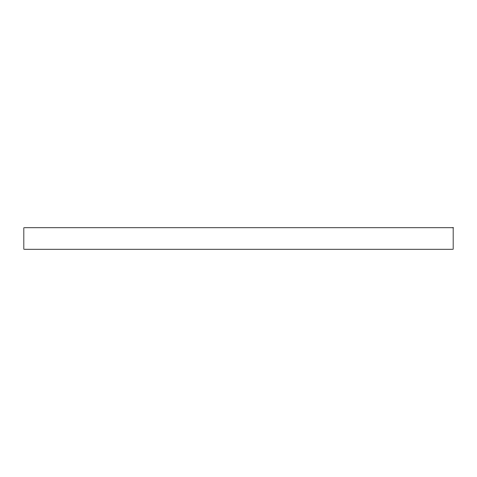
<?xml version="1.0" encoding="UTF-8"?>
<svg xmlns="http://www.w3.org/2000/svg" width="477" height="477" viewBox="0 0 477 477"><rect width="100%" height="100%" fill="white"/><g stroke="black" fill="none" stroke-linecap="round" stroke-linejoin="round"><path stroke-width="0.72" d="M453.15 227.767L23.85 227.767L23.85 249.232L453.15 249.232L453.15 227.767"/></g></svg>
